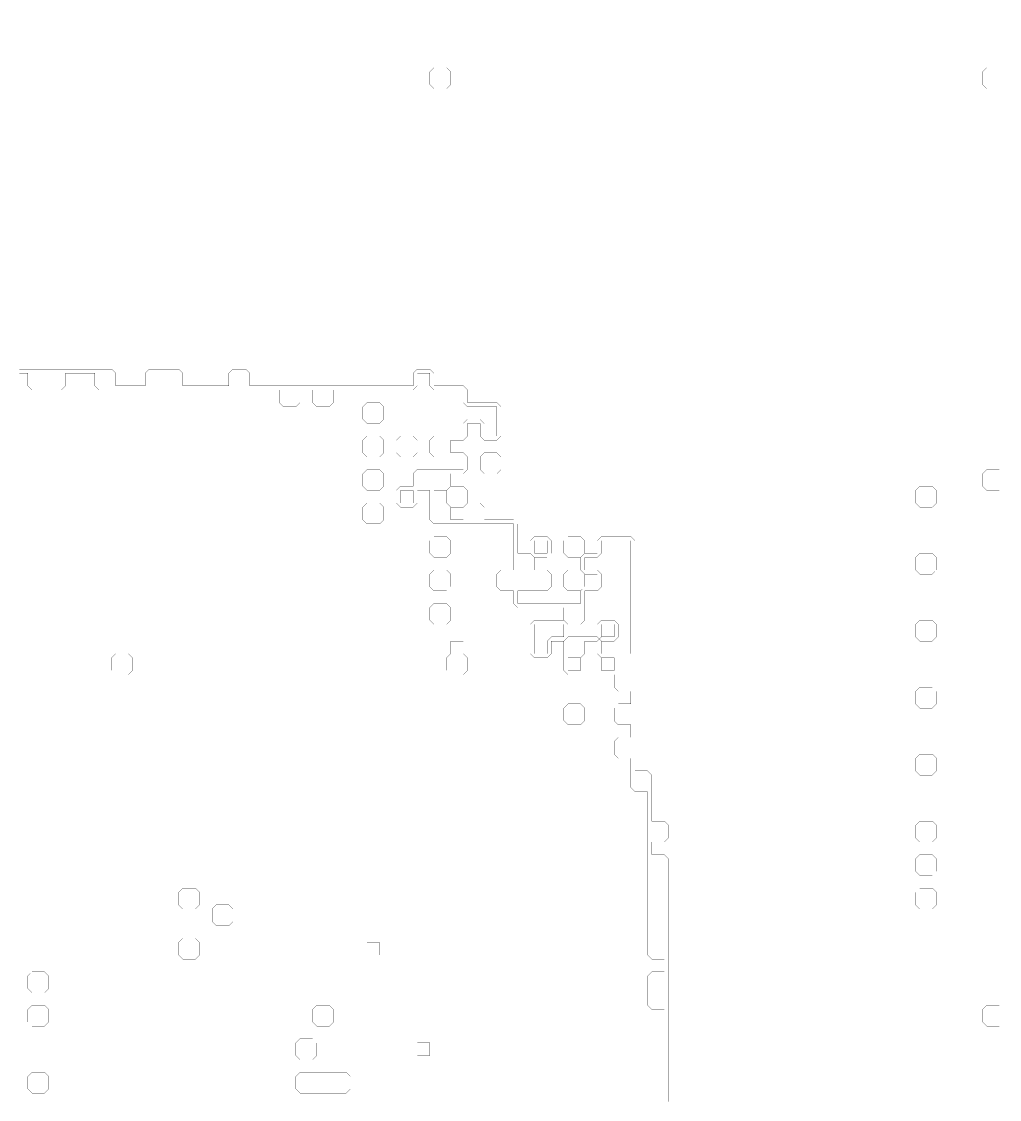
# Model space of a CAD drawing. Header units: metres. Extents: x 0 to 4990, y -4990 to 0.
# Drawn here: x 2710 to 4990, y -2515 to 0 of the extents above; entities that cross this region are included whole.
import ezdxf

# ---------------------------------------------------------------- set-up
doc = ezdxf.new("R2010")
doc.units = ezdxf.units.M
doc.layers.add('conductor', color=1, linetype='Continuous')
doc.layers.add('substrate', color=5, linetype='Continuous')

msp = doc.modelspace()

# ---------------------------------------------------------------- linework, layer by layer
at = {"layer": 'conductor', "const_width": 0.5}
msp.add_lwpolyline([(4208.984375, -2519.53125), (4208.984375, -2509.765625), (4208.984375, -2500), (4208.984375, -2490.234375), (4208.984375, -2480.46875), (4208.984375, -2470.703125), (4208.984375, -2460.9375), (4208.984375, -2451.171875), (4208.984375, -2441.40625), (4208.984375, -2431.640625), (4208.984375, -2421.875), (4208.984375, -2412.109375), (4208.984375, -2402.34375), (4208.984375, -2392.578125), (4208.984375, -2382.8125), (4208.984375, -2373.046875), (4208.984375, -2363.28125), (4208.984375, -2353.515625), (4208.984375, -2343.75), (4208.984375, -2333.984375), (4208.984375, -2324.21875), (4208.984375, -2314.453125), (4208.984375, -2304.6875), (4199.21875, -2304.6875), (4189.453125, -2304.6875), (4179.6875, -2304.6875), (4169.921875, -2294.921875), (4169.921875, -2285.15625), (4169.921875, -2275.390625), (4169.921875, -2265.625), (4169.921875, -2255.859375), (4169.921875, -2246.09375), (4169.921875, -2236.328125), (4169.921875, -2226.5625), (4179.6875, -2216.796875), (4189.453125, -2216.796875), (4199.21875, -2216.796875), (4208.984375, -2216.796875), (4208.984375, -2207.03125), (4208.984375, -2197.265625), (4208.984375, -2187.5), (4199.21875, -2187.5), (4189.453125, -2187.5), (4179.6875, -2187.5), (4169.921875, -2177.734375), (4169.921875, -2167.96875), (4169.921875, -2158.203125), (4169.921875, -2148.4375), (4169.921875, -2138.671875), (4169.921875, -2128.90625), (4169.921875, -2119.140625), (4169.921875, -2109.375), (4169.921875, -2099.609375), (4169.921875, -2089.84375), (4169.921875, -2080.078125), (4169.921875, -2070.3125), (4169.921875, -2060.546875), (4169.921875, -2050.78125), (4169.921875, -2041.015625), (4169.921875, -2031.25), (4169.921875, -2021.484375), (4169.921875, -2011.71875), (4169.921875, -2001.953125), (4169.921875, -1992.1875), (4169.921875, -1982.421875), (4169.921875, -1972.65625), (4169.921875, -1962.890625), (4169.921875, -1953.125), (4169.921875, -1943.359375), (4169.921875, -1933.59375), (4169.921875, -1923.828125), (4169.921875, -1914.0625), (4169.921875, -1904.296875), (4169.921875, -1894.53125), (4169.921875, -1884.765625), (4169.921875, -1875), (4169.921875, -1865.234375), (4169.921875, -1855.46875), (4169.921875, -1845.703125), (4169.921875, -1835.9375), (4169.921875, -1826.171875), (4169.921875, -1816.40625), (4169.921875, -1806.640625), (4169.921875, -1796.875), (4160.15625, -1796.875), (4150.390625, -1796.875), (4140.625, -1796.875), (4130.859375, -1787.109375), (4130.859375, -1777.34375), (4130.859375, -1767.578125), (4130.859375, -1757.8125), (4130.859375, -1748.046875), (4130.859375, -1738.28125), (4130.859375, -1728.515625), (4130.859375, -1718.75), (4121.09375, -1718.75), (4111.328125, -1718.75), (4101.5625, -1718.75), (4091.796875, -1708.984375), (4091.796875, -1699.21875), (4091.796875, -1689.453125), (4091.796875, -1679.6875), (4101.5625, -1669.921875), (4111.328125, -1669.921875), (4121.09375, -1669.921875), (4130.859375, -1669.921875), (4130.859375, -1660.15625), (4130.859375, -1650.390625), (4130.859375, -1640.625), (4121.09375, -1640.625), (4111.328125, -1640.625), (4101.5625, -1640.625), (4091.796875, -1630.859375), (4091.796875, -1621.09375), (4091.796875, -1611.328125), (4091.796875, -1601.5625), (4101.5625, -1591.796875), (4111.328125, -1591.796875), (4121.09375, -1591.796875), (4130.859375, -1591.796875), (4130.859375, -1582.03125), (4130.859375, -1572.265625), (4130.859375, -1562.5), (4121.09375, -1562.5), (4111.328125, -1562.5), (4101.5625, -1562.5), (4091.796875, -1552.734375), (4091.796875, -1542.96875), (4091.796875, -1533.203125), (4091.796875, -1523.4375), (4082.03125, -1523.4375), (4072.265625, -1523.4375), (4062.5, -1523.4375), (4052.734375, -1523.4375), (4042.96875, -1523.4375), (4033.203125, -1523.4375), (4023.4375, -1523.4375), (4013.671875, -1523.4375), (4003.90625, -1523.4375), (3994.140625, -1523.4375), (3984.375, -1523.4375), (3974.609375, -1513.671875), (3974.609375, -1503.90625), (3974.609375, -1494.140625), (3974.609375, -1484.375), (3974.609375, -1474.609375), (3974.609375, -1464.84375), (3974.609375, -1455.078125), (3974.609375, -1445.3125), (3984.375, -1435.546875), (3994.140625, -1435.546875), (4003.90625, -1435.546875), (4013.671875, -1435.546875), (4023.4375, -1435.546875), (4033.203125, -1435.546875), (4042.96875, -1435.546875), (4052.734375, -1435.546875), (4062.5, -1445.3125), (4062.5, -1455.078125), (4062.5, -1464.84375), (4062.5, -1474.609375), (4072.265625, -1474.609375), (4082.03125, -1474.609375), (4091.796875, -1474.609375), (4101.5625, -1474.609375), (4111.328125, -1474.609375), (4121.09375, -1474.609375), (4130.859375, -1474.609375), (4130.859375, -1464.84375), (4130.859375, -1455.078125), (4130.859375, -1445.3125), (4130.859375, -1435.546875), (4130.859375, -1425.78125), (4130.859375, -1416.015625), (4130.859375, -1406.25), (4130.859375, -1396.484375), (4130.859375, -1386.71875), (4130.859375, -1376.953125), (4130.859375, -1367.1875), (4130.859375, -1357.421875), (4130.859375, -1347.65625), (4130.859375, -1337.890625), (4130.859375, -1328.125), (4130.859375, -1318.359375), (4130.859375, -1308.59375), (4130.859375, -1298.828125), (4130.859375, -1289.0625), (4130.859375, -1279.296875), (4130.859375, -1269.53125), (4130.859375, -1259.765625), (4130.859375, -1250), (4130.859375, -1240.234375), (4130.859375, -1230.46875), (4130.859375, -1220.703125), (4130.859375, -1210.9375), (4121.09375, -1210.9375), (4111.328125, -1210.9375), (4101.5625, -1210.9375), (4091.796875, -1210.9375), (4082.03125, -1210.9375), (4072.265625, -1210.9375), (4062.5, -1210.9375), (4062.5, -1220.703125), (4062.5, -1230.46875), (4062.5, -1240.234375), (4052.734375, -1250), (4042.96875, -1250), (4033.203125, -1250), (4023.4375, -1250), (4023.4375, -1259.765625), (4023.4375, -1269.53125), (4023.4375, -1279.296875), (4033.203125, -1279.296875), (4042.96875, -1279.296875), (4052.734375, -1279.296875), (4062.5, -1289.0625), (4062.5, -1298.828125), (4062.5, -1308.59375), (4062.5, -1318.359375), (4052.734375, -1328.125), (4042.96875, -1328.125), (4033.203125, -1328.125), (4023.4375, -1328.125), (4023.4375, -1337.890625), (4023.4375, -1347.65625), (4023.4375, -1357.421875), (4023.4375, -1367.1875), (4023.4375, -1376.953125), (4023.4375, -1386.71875), (4023.4375, -1396.484375), (4013.671875, -1406.25), (4003.90625, -1406.25), (3994.140625, -1406.25), (3984.375, -1406.25), (3974.609375, -1396.484375), (3974.609375, -1386.71875), (3974.609375, -1376.953125), (3974.609375, -1367.1875), (3964.84375, -1367.1875), (3955.078125, -1367.1875), (3945.3125, -1367.1875), (3935.546875, -1367.1875), (3925.78125, -1367.1875), (3916.015625, -1367.1875), (3906.25, -1367.1875), (3896.484375, -1367.1875), (3886.71875, -1367.1875), (3876.953125, -1367.1875), (3867.1875, -1367.1875), (3857.421875, -1357.421875), (3857.421875, -1347.65625), (3857.421875, -1337.890625), (3857.421875, -1328.125), (3847.65625, -1328.125), (3837.890625, -1328.125), (3828.125, -1328.125), (3818.359375, -1318.359375), (3818.359375, -1308.59375), (3818.359375, -1298.828125), (3818.359375, -1289.0625), (3828.125, -1279.296875), (3837.890625, -1279.296875), (3847.65625, -1279.296875), (3857.421875, -1279.296875), (3857.421875, -1269.53125), (3857.421875, -1259.765625), (3857.421875, -1250), (3857.421875, -1240.234375), (3857.421875, -1230.46875), (3857.421875, -1220.703125), (3857.421875, -1210.9375), (3857.421875, -1201.171875), (3857.421875, -1191.40625), (3857.421875, -1181.640625), (3857.421875, -1171.875), (3847.65625, -1171.875), (3837.890625, -1171.875), (3828.125, -1171.875), (3818.359375, -1171.875), (3808.59375, -1171.875), (3798.828125, -1171.875), (3789.0625, -1171.875), (3779.296875, -1171.875), (3769.53125, -1171.875), (3759.765625, -1171.875), (3750, -1171.875), (3740.234375, -1171.875), (3730.46875, -1171.875), (3720.703125, -1171.875), (3710.9375, -1171.875), (3701.171875, -1171.875), (3691.40625, -1171.875), (3681.640625, -1171.875), (3671.875, -1171.875), (3662.109375, -1162.109375), (3662.109375, -1152.34375), (3662.109375, -1142.578125), (3662.109375, -1132.8125), (3662.109375, -1123.046875), (3662.109375, -1113.28125), (3662.109375, -1103.515625), (3662.109375, -1093.75), (3652.34375, -1093.75), (3642.578125, -1093.75), (3632.8125, -1093.75), (3623.046875, -1083.984375), (3623.046875, -1074.21875), (3623.046875, -1064.453125), (3623.046875, -1054.6875), (3632.8125, -1044.921875), (3642.578125, -1044.921875), (3652.34375, -1044.921875), (3662.109375, -1044.921875), (3671.875, -1044.921875), (3681.640625, -1044.921875), (3691.40625, -1044.921875), (3701.171875, -1044.921875), (3710.9375, -1044.921875), (3720.703125, -1044.921875), (3730.46875, -1044.921875), (3740.234375, -1044.921875), (3740.234375, -1035.15625), (3740.234375, -1025.390625), (3740.234375, -1015.625), (3730.46875, -1015.625), (3720.703125, -1015.625), (3710.9375, -1015.625), (3701.171875, -1015.625), (3691.40625, -1015.625), (3681.640625, -1015.625), (3671.875, -1015.625), (3662.109375, -1005.859375), (3662.109375, -996.09375), (3662.109375, -986.328125), (3662.109375, -976.5625), (3671.875, -966.796875), (3681.640625, -966.796875), (3691.40625, -966.796875), (3701.171875, -966.796875), (3710.9375, -966.796875), (3720.703125, -966.796875), (3730.46875, -966.796875), (3740.234375, -966.796875), (3740.234375, -957.03125), (3740.234375, -947.265625), (3740.234375, -937.5), (3750, -927.734375), (3759.765625, -927.734375), (3769.53125, -927.734375), (3779.296875, -927.734375), (3789.0625, -937.5), (3789.0625, -947.265625), (3789.0625, -957.03125), (3789.0625, -966.796875), (3798.828125, -966.796875), (3808.59375, -966.796875), (3818.359375, -966.796875), (3818.359375, -957.03125), (3818.359375, -947.265625), (3818.359375, -937.5), (3818.359375, -927.734375), (3818.359375, -917.96875), (3818.359375, -908.203125), (3818.359375, -898.4375), (3808.59375, -898.4375), (3798.828125, -898.4375), (3789.0625, -898.4375), (3779.296875, -898.4375), (3769.53125, -898.4375), (3759.765625, -898.4375), (3750, -898.4375), (3740.234375, -888.671875), (3740.234375, -878.90625), (3740.234375, -869.140625), (3740.234375, -859.375), (3730.46875, -859.375), (3720.703125, -859.375), (3710.9375, -859.375), (3701.171875, -859.375), (3691.40625, -859.375), (3681.640625, -859.375), (3671.875, -859.375), (3662.109375, -849.609375), (3662.109375, -839.84375), (3662.109375, -830.078125), (3662.109375, -820.3125), (3652.34375, -820.3125), (3642.578125, -820.3125), (3632.8125, -820.3125), (3632.8125, -830.078125), (3632.8125, -839.84375), (3632.8125, -849.609375), (3623.046875, -859.375), (3613.28125, -859.375), (3603.515625, -859.375), (3593.75, -859.375), (3583.984375, -859.375), (3574.21875, -859.375), (3564.453125, -859.375), (3554.6875, -859.375), (3544.921875, -859.375), (3535.15625, -859.375), (3525.390625, -859.375), (3515.625, -859.375), (3505.859375, -859.375), (3496.09375, -859.375), (3486.328125, -859.375), (3476.5625, -859.375), (3466.796875, -859.375), (3457.03125, -859.375), (3447.265625, -859.375), (3437.5, -859.375), (3437.5, -869.140625), (3437.5, -878.90625), (3437.5, -888.671875), (3427.734375, -898.4375), (3417.96875, -898.4375), (3408.203125, -898.4375), (3398.4375, -898.4375), (3388.671875, -888.671875), (3388.671875, -878.90625), (3388.671875, -869.140625), (3388.671875, -859.375), (3378.90625, -859.375), (3369.140625, -859.375), (3359.375, -859.375), (3359.375, -869.140625), (3359.375, -878.90625), (3359.375, -888.671875), (3349.609375, -898.4375), (3339.84375, -898.4375), (3330.078125, -898.4375), (3320.3125, -898.4375), (3310.546875, -888.671875), (3310.546875, -878.90625), (3310.546875, -869.140625), (3310.546875, -859.375), (3300.78125, -859.375), (3291.015625, -859.375), (3281.25, -859.375), (3271.484375, -859.375), (3261.71875, -859.375), (3251.953125, -859.375), (3242.1875, -859.375), (3232.421875, -859.375), (3222.65625, -859.375), (3212.890625, -859.375), (3203.125, -859.375), (3193.359375, -859.375), (3183.59375, -859.375), (3173.828125, -859.375), (3164.0625, -859.375), (3154.296875, -859.375), (3144.53125, -859.375), (3134.765625, -859.375), (3125, -859.375), (3115.234375, -859.375), (3105.46875, -859.375), (3095.703125, -859.375), (3085.9375, -859.375), (3076.171875, -859.375), (3066.40625, -859.375), (3056.640625, -859.375), (3046.875, -859.375), (3037.109375, -859.375), (3027.34375, -859.375), (3017.578125, -859.375), (3007.8125, -859.375), (2998.046875, -859.375), (2988.28125, -859.375), (2978.515625, -859.375), (2968.75, -859.375), (2958.984375, -859.375), (2949.21875, -859.375), (2939.453125, -859.375), (2929.6875, -859.375), (2919.921875, -859.375), (2910.15625, -859.375), (2900.390625, -859.375), (2890.625, -859.375), (2880.859375, -849.609375), (2880.859375, -839.84375), (2880.859375, -830.078125), (2880.859375, -820.3125), (2871.09375, -820.3125), (2861.328125, -820.3125), (2851.5625, -820.3125), (2841.796875, -820.3125), (2832.03125, -820.3125), (2822.265625, -820.3125), (2812.5, -820.3125), (2812.5, -830.078125), (2812.5, -839.84375), (2812.5, -849.609375), (2802.734375, -859.375), (2792.96875, -859.375), (2783.203125, -859.375), (2773.4375, -859.375), (2763.671875, -859.375), (2753.90625, -859.375), (2744.140625, -859.375), (2734.375, -859.375), (2724.609375, -849.609375), (2724.609375, -839.84375), (2724.609375, -830.078125), (2724.609375, -820.3125), (2714.84375, -820.3125), (2705.078125, -820.3125)], dxfattribs=at)
for points in [[(3505.859375, -898.4375), (3515.625, -888.671875), (3525.390625, -888.671875), (3535.15625, -888.671875), (3544.921875, -888.671875), (3554.6875, -898.4375), (3554.6875, -908.203125), (3554.6875, -917.96875), (3554.6875, -927.734375), (3544.921875, -937.5), (3535.15625, -937.5), (3525.390625, -937.5), (3515.625, -937.5), (3505.859375, -927.734375), (3505.859375, -917.96875), (3505.859375, -908.203125)], [(3505.859375, -976.5625), (3515.625, -966.796875), (3525.390625, -966.796875), (3535.15625, -966.796875), (3544.921875, -966.796875), (3554.6875, -976.5625), (3554.6875, -986.328125), (3554.6875, -996.09375), (3554.6875, -1005.859375), (3544.921875, -1015.625), (3535.15625, -1015.625), (3525.390625, -1015.625), (3515.625, -1015.625), (3505.859375, -1005.859375), (3505.859375, -996.09375), (3505.859375, -986.328125)], [(3583.984375, -976.5625), (3593.75, -966.796875), (3603.515625, -966.796875), (3613.28125, -966.796875), (3623.046875, -966.796875), (3632.8125, -976.5625), (3632.8125, -986.328125), (3632.8125, -996.09375), (3632.8125, -1005.859375), (3623.046875, -1015.625), (3613.28125, -1015.625), (3603.515625, -1015.625), (3593.75, -1015.625), (3583.984375, -1005.859375), (3583.984375, -996.09375), (3583.984375, -986.328125)], [(3505.859375, -1054.6875), (3515.625, -1044.921875), (3525.390625, -1044.921875), (3535.15625, -1044.921875), (3544.921875, -1044.921875), (3554.6875, -1054.6875), (3554.6875, -1064.453125), (3554.6875, -1074.21875), (3554.6875, -1083.984375), (3544.921875, -1093.75), (3535.15625, -1093.75), (3525.390625, -1093.75), (3515.625, -1093.75), (3505.859375, -1083.984375), (3505.859375, -1074.21875), (3505.859375, -1064.453125)], [(3583.984375, -1093.75), (3593.75, -1083.984375), (3603.515625, -1083.984375), (3613.28125, -1083.984375), (3623.046875, -1083.984375), (3632.8125, -1093.75), (3632.8125, -1103.515625), (3632.8125, -1113.28125), (3632.8125, -1123.046875), (3623.046875, -1132.8125), (3613.28125, -1132.8125), (3603.515625, -1132.8125), (3593.75, -1132.8125), (3583.984375, -1123.046875), (3583.984375, -1113.28125), (3583.984375, -1103.515625)], [(3505.859375, -1132.8125), (3515.625, -1123.046875), (3525.390625, -1123.046875), (3535.15625, -1123.046875), (3544.921875, -1123.046875), (3554.6875, -1132.8125), (3554.6875, -1142.578125), (3554.6875, -1152.34375), (3554.6875, -1162.109375), (3544.921875, -1171.875), (3535.15625, -1171.875), (3525.390625, -1171.875), (3515.625, -1171.875), (3505.859375, -1162.109375), (3505.859375, -1152.34375), (3505.859375, -1142.578125)], [(3662.109375, -1210.9375), (3671.875, -1201.171875), (3681.640625, -1201.171875), (3691.40625, -1201.171875), (3701.171875, -1201.171875), (3710.9375, -1210.9375), (3710.9375, -1220.703125), (3710.9375, -1230.46875), (3710.9375, -1240.234375), (3701.171875, -1250), (3691.40625, -1250), (3681.640625, -1250), (3671.875, -1250), (3662.109375, -1240.234375), (3662.109375, -1230.46875), (3662.109375, -1220.703125)], [(3906.25, -1210.9375), (3906.25, -1220.703125), (3906.25, -1230.46875), (3906.25, -1240.234375), (3916.015625, -1240.234375), (3925.78125, -1240.234375), (3935.546875, -1240.234375), (3935.546875, -1230.46875), (3935.546875, -1220.703125), (3935.546875, -1210.9375), (3925.78125, -1210.9375), (3916.015625, -1210.9375)], [(3662.109375, -1289.0625), (3671.875, -1279.296875), (3681.640625, -1279.296875), (3691.40625, -1279.296875), (3701.171875, -1279.296875), (3710.9375, -1289.0625), (3710.9375, -1298.828125), (3710.9375, -1308.59375), (3710.9375, -1318.359375), (3701.171875, -1328.125), (3691.40625, -1328.125), (3681.640625, -1328.125), (3671.875, -1328.125), (3662.109375, -1318.359375), (3662.109375, -1308.59375), (3662.109375, -1298.828125)], [(3662.109375, -1367.1875), (3671.875, -1357.421875), (3681.640625, -1357.421875), (3691.40625, -1357.421875), (3701.171875, -1357.421875), (3710.9375, -1367.1875), (3710.9375, -1376.953125), (3710.9375, -1386.71875), (3710.9375, -1396.484375), (3701.171875, -1406.25), (3691.40625, -1406.25), (3681.640625, -1406.25), (3671.875, -1406.25), (3662.109375, -1396.484375), (3662.109375, -1386.71875), (3662.109375, -1376.953125)], [(3896.484375, -1406.25), (3906.25, -1396.484375), (3916.015625, -1396.484375), (3925.78125, -1396.484375), (3935.546875, -1396.484375), (3945.3125, -1396.484375), (3955.078125, -1396.484375), (3964.84375, -1396.484375), (3974.609375, -1396.484375), (3984.375, -1406.25), (3984.375, -1416.015625), (3984.375, -1425.78125), (3984.375, -1435.546875), (3974.609375, -1445.3125), (3964.84375, -1445.3125), (3955.078125, -1445.3125), (3945.3125, -1445.3125), (3945.3125, -1455.078125), (3945.3125, -1464.84375), (3945.3125, -1474.609375), (3935.546875, -1484.375), (3925.78125, -1484.375), (3916.015625, -1484.375), (3906.25, -1484.375), (3896.484375, -1474.609375), (3896.484375, -1464.84375), (3896.484375, -1455.078125), (3896.484375, -1445.3125), (3896.484375, -1435.546875), (3896.484375, -1425.78125), (3896.484375, -1416.015625)], [(4052.734375, -1406.25), (4062.5, -1396.484375), (4072.265625, -1396.484375), (4082.03125, -1396.484375), (4091.796875, -1396.484375), (4101.5625, -1406.25), (4101.5625, -1416.015625), (4101.5625, -1425.78125), (4101.5625, -1435.546875), (4091.796875, -1445.3125), (4082.03125, -1445.3125), (4072.265625, -1445.3125), (4062.5, -1445.3125), (4052.734375, -1435.546875), (4052.734375, -1425.78125), (4052.734375, -1416.015625)], [(2919.921875, -1484.375), (2929.6875, -1474.609375), (2939.453125, -1474.609375), (2949.21875, -1474.609375), (2958.984375, -1474.609375), (2968.75, -1484.375), (2968.75, -1494.140625), (2968.75, -1503.90625), (2968.75, -1513.671875), (2958.984375, -1523.4375), (2949.21875, -1523.4375), (2939.453125, -1523.4375), (2929.6875, -1523.4375), (2919.921875, -1513.671875), (2919.921875, -1503.90625), (2919.921875, -1494.140625)], [(3701.171875, -1484.375), (3710.9375, -1474.609375), (3720.703125, -1474.609375), (3730.46875, -1474.609375), (3740.234375, -1474.609375), (3750, -1484.375), (3750, -1494.140625), (3750, -1503.90625), (3750, -1513.671875), (3740.234375, -1523.4375), (3730.46875, -1523.4375), (3720.703125, -1523.4375), (3710.9375, -1523.4375), (3701.171875, -1513.671875), (3701.171875, -1503.90625), (3701.171875, -1494.140625)], [(3974.609375, -1601.5625), (3984.375, -1591.796875), (3994.140625, -1591.796875), (4003.90625, -1591.796875), (4013.671875, -1591.796875), (4023.4375, -1601.5625), (4023.4375, -1611.328125), (4023.4375, -1621.09375), (4023.4375, -1630.859375), (4013.671875, -1640.625), (4003.90625, -1640.625), (3994.140625, -1640.625), (3984.375, -1640.625), (3974.609375, -1630.859375), (3974.609375, -1621.09375), (3974.609375, -1611.328125)], [(3076.171875, -2031.25), (3085.9375, -2021.484375), (3095.703125, -2021.484375), (3105.46875, -2021.484375), (3115.234375, -2021.484375), (3125, -2031.25), (3125, -2041.015625), (3125, -2050.78125), (3125, -2060.546875), (3115.234375, -2070.3125), (3105.46875, -2070.3125), (3095.703125, -2070.3125), (3085.9375, -2070.3125), (3076.171875, -2060.546875), (3076.171875, -2050.78125), (3076.171875, -2041.015625)], [(3154.296875, -2070.3125), (3164.0625, -2060.546875), (3173.828125, -2060.546875), (3183.59375, -2060.546875), (3193.359375, -2060.546875), (3203.125, -2070.3125), (3203.125, -2080.078125), (3203.125, -2089.84375), (3203.125, -2099.609375), (3193.359375, -2109.375), (3183.59375, -2109.375), (3173.828125, -2109.375), (3164.0625, -2109.375), (3154.296875, -2099.609375), (3154.296875, -2089.84375), (3154.296875, -2080.078125)], [(3076.171875, -2148.4375), (3085.9375, -2138.671875), (3095.703125, -2138.671875), (3105.46875, -2138.671875), (3115.234375, -2138.671875), (3125, -2148.4375), (3125, -2158.203125), (3125, -2167.96875), (3125, -2177.734375), (3115.234375, -2187.5), (3105.46875, -2187.5), (3095.703125, -2187.5), (3085.9375, -2187.5), (3076.171875, -2177.734375), (3076.171875, -2167.96875), (3076.171875, -2158.203125)], [(2724.609375, -2226.5625), (2734.375, -2216.796875), (2744.140625, -2216.796875), (2753.90625, -2216.796875), (2763.671875, -2216.796875), (2773.4375, -2226.5625), (2773.4375, -2236.328125), (2773.4375, -2246.09375), (2773.4375, -2255.859375), (2763.671875, -2265.625), (2753.90625, -2265.625), (2744.140625, -2265.625), (2734.375, -2265.625), (2724.609375, -2255.859375), (2724.609375, -2246.09375), (2724.609375, -2236.328125)], [(2724.609375, -2304.6875), (2734.375, -2294.921875), (2744.140625, -2294.921875), (2753.90625, -2294.921875), (2763.671875, -2294.921875), (2773.4375, -2304.6875), (2773.4375, -2314.453125), (2773.4375, -2324.21875), (2773.4375, -2333.984375), (2763.671875, -2343.75), (2753.90625, -2343.75), (2744.140625, -2343.75), (2734.375, -2343.75), (2724.609375, -2333.984375), (2724.609375, -2324.21875), (2724.609375, -2314.453125)], [(3388.671875, -2304.6875), (3398.4375, -2294.921875), (3408.203125, -2294.921875), (3417.96875, -2294.921875), (3427.734375, -2294.921875), (3437.5, -2304.6875), (3437.5, -2314.453125), (3437.5, -2324.21875), (3437.5, -2333.984375), (3427.734375, -2343.75), (3417.96875, -2343.75), (3408.203125, -2343.75), (3398.4375, -2343.75), (3388.671875, -2333.984375), (3388.671875, -2324.21875), (3388.671875, -2314.453125)], [(3349.609375, -2382.8125), (3359.375, -2373.046875), (3369.140625, -2373.046875), (3378.90625, -2373.046875), (3388.671875, -2373.046875), (3398.4375, -2382.8125), (3398.4375, -2392.578125), (3398.4375, -2402.34375), (3398.4375, -2412.109375), (3388.671875, -2421.875), (3378.90625, -2421.875), (3369.140625, -2421.875), (3359.375, -2421.875), (3349.609375, -2412.109375), (3349.609375, -2402.34375), (3349.609375, -2392.578125)], [(2724.609375, -2460.9375), (2734.375, -2451.171875), (2744.140625, -2451.171875), (2753.90625, -2451.171875), (2763.671875, -2451.171875), (2773.4375, -2460.9375), (2773.4375, -2470.703125), (2773.4375, -2480.46875), (2773.4375, -2490.234375), (2763.671875, -2500), (2753.90625, -2500), (2744.140625, -2500), (2734.375, -2500), (2724.609375, -2490.234375), (2724.609375, -2480.46875), (2724.609375, -2470.703125)], [(3349.609375, -2460.9375), (3359.375, -2451.171875), (3369.140625, -2451.171875), (3378.90625, -2451.171875), (3388.671875, -2451.171875), (3398.4375, -2451.171875), (3408.203125, -2451.171875), (3417.96875, -2451.171875), (3427.734375, -2451.171875), (3437.5, -2451.171875), (3447.265625, -2451.171875), (3457.03125, -2451.171875), (3466.796875, -2451.171875), (3476.5625, -2460.9375), (3476.5625, -2470.703125), (3476.5625, -2480.46875), (3476.5625, -2490.234375), (3466.796875, -2500), (3457.03125, -2500), (3447.265625, -2500), (3437.5, -2500), (3427.734375, -2500), (3417.96875, -2500), (3408.203125, -2500), (3398.4375, -2500), (3388.671875, -2500), (3378.90625, -2500), (3369.140625, -2500), (3359.375, -2500), (3349.609375, -2490.234375), (3349.609375, -2480.46875), (3349.609375, -2470.703125)]]:
    msp.add_lwpolyline(points, close=True, dxfattribs=at)
at = {"layer": 'substrate', "const_width": 0.5}
for points in [[(4990.234375, -2519.53125), (4990.234375, -2509.765625), (4990.234375, -2500), (4990.234375, -2490.234375), (4990.234375, -2480.46875), (4990.234375, -2470.703125), (4990.234375, -2460.9375), (4990.234375, -2451.171875), (4990.234375, -2441.40625), (4990.234375, -2431.640625), (4990.234375, -2421.875), (4990.234375, -2412.109375), (4990.234375, -2402.34375), (4990.234375, -2392.578125), (4990.234375, -2382.8125), (4990.234375, -2373.046875), (4990.234375, -2363.28125), (4990.234375, -2353.515625), (4990.234375, -2343.75), (4980.46875, -2343.75), (4970.703125, -2343.75), (4960.9375, -2343.75), (4951.171875, -2333.984375), (4951.171875, -2324.21875), (4951.171875, -2314.453125), (4951.171875, -2304.6875), (4960.9375, -2294.921875), (4970.703125, -2294.921875), (4980.46875, -2294.921875), (4990.234375, -2294.921875), (4990.234375, -2285.15625), (4990.234375, -2275.390625), (4990.234375, -2265.625), (4990.234375, -2255.859375), (4990.234375, -2246.09375), (4990.234375, -2236.328125), (4990.234375, -2226.5625), (4990.234375, -2216.796875), (4990.234375, -2207.03125), (4990.234375, -2197.265625), (4990.234375, -2187.5), (4990.234375, -2177.734375), (4990.234375, -2167.96875), (4990.234375, -2158.203125), (4990.234375, -2148.4375), (4990.234375, -2138.671875), (4990.234375, -2128.90625), (4990.234375, -2119.140625), (4990.234375, -2109.375), (4990.234375, -2099.609375), (4990.234375, -2089.84375), (4990.234375, -2080.078125), (4990.234375, -2070.3125), (4990.234375, -2060.546875), (4990.234375, -2050.78125), (4990.234375, -2041.015625), (4990.234375, -2031.25), (4990.234375, -2021.484375), (4990.234375, -2011.71875), (4990.234375, -2001.953125), (4990.234375, -1992.1875), (4990.234375, -1982.421875), (4990.234375, -1972.65625), (4990.234375, -1962.890625), (4990.234375, -1953.125), (4990.234375, -1943.359375), (4990.234375, -1933.59375), (4990.234375, -1923.828125), (4990.234375, -1914.0625), (4990.234375, -1904.296875), (4990.234375, -1894.53125), (4990.234375, -1884.765625), (4990.234375, -1875), (4990.234375, -1865.234375), (4990.234375, -1855.46875), (4990.234375, -1845.703125), (4990.234375, -1835.9375), (4990.234375, -1826.171875), (4990.234375, -1816.40625), (4990.234375, -1806.640625), (4990.234375, -1796.875), (4990.234375, -1787.109375), (4990.234375, -1777.34375), (4990.234375, -1767.578125), (4990.234375, -1757.8125), (4990.234375, -1748.046875), (4990.234375, -1738.28125), (4990.234375, -1728.515625), (4990.234375, -1718.75), (4990.234375, -1708.984375), (4990.234375, -1699.21875), (4990.234375, -1689.453125), (4990.234375, -1679.6875), (4990.234375, -1669.921875), (4990.234375, -1660.15625), (4990.234375, -1650.390625), (4990.234375, -1640.625), (4990.234375, -1630.859375), (4990.234375, -1621.09375), (4990.234375, -1611.328125), (4990.234375, -1601.5625), (4990.234375, -1591.796875), (4990.234375, -1582.03125), (4990.234375, -1572.265625), (4990.234375, -1562.5), (4990.234375, -1552.734375), (4990.234375, -1542.96875), (4990.234375, -1533.203125), (4990.234375, -1523.4375), (4990.234375, -1513.671875), (4990.234375, -1503.90625), (4990.234375, -1494.140625), (4990.234375, -1484.375), (4990.234375, -1474.609375), (4990.234375, -1464.84375), (4990.234375, -1455.078125), (4990.234375, -1445.3125), (4990.234375, -1435.546875), (4990.234375, -1425.78125), (4990.234375, -1416.015625), (4990.234375, -1406.25), (4990.234375, -1396.484375), (4990.234375, -1386.71875), (4990.234375, -1376.953125), (4990.234375, -1367.1875), (4990.234375, -1357.421875), (4990.234375, -1347.65625), (4990.234375, -1337.890625), (4990.234375, -1328.125), (4990.234375, -1318.359375), (4990.234375, -1308.59375), (4990.234375, -1298.828125), (4990.234375, -1289.0625), (4990.234375, -1279.296875), (4990.234375, -1269.53125), (4990.234375, -1259.765625), (4990.234375, -1250), (4990.234375, -1240.234375), (4990.234375, -1230.46875), (4990.234375, -1220.703125), (4990.234375, -1210.9375), (4990.234375, -1201.171875), (4990.234375, -1191.40625), (4990.234375, -1181.640625), (4990.234375, -1171.875), (4990.234375, -1162.109375), (4990.234375, -1152.34375), (4990.234375, -1142.578125), (4990.234375, -1132.8125), (4990.234375, -1123.046875), (4990.234375, -1113.28125), (4990.234375, -1103.515625), (4990.234375, -1093.75), (4980.46875, -1093.75), (4970.703125, -1093.75), (4960.9375, -1093.75), (4951.171875, -1083.984375), (4951.171875, -1074.21875), (4951.171875, -1064.453125), (4951.171875, -1054.6875), (4960.9375, -1044.921875), (4970.703125, -1044.921875), (4980.46875, -1044.921875), (4990.234375, -1044.921875), (4990.234375, -1035.15625), (4990.234375, -1025.390625), (4990.234375, -1015.625), (4990.234375, -1005.859375), (4990.234375, -996.09375), (4990.234375, -986.328125), (4990.234375, -976.5625), (4990.234375, -966.796875), (4990.234375, -957.03125), (4990.234375, -947.265625), (4990.234375, -937.5), (4990.234375, -927.734375), (4990.234375, -917.96875), (4990.234375, -908.203125), (4990.234375, -898.4375), (4990.234375, -888.671875), (4990.234375, -878.90625), (4990.234375, -869.140625), (4990.234375, -859.375), (4990.234375, -849.609375), (4990.234375, -839.84375), (4990.234375, -830.078125), (4990.234375, -820.3125), (4990.234375, -810.546875), (4990.234375, -800.78125), (4990.234375, -791.015625), (4990.234375, -781.25), (4990.234375, -771.484375), (4990.234375, -761.71875), (4990.234375, -751.953125), (4990.234375, -742.1875), (4990.234375, -732.421875), (4990.234375, -722.65625), (4990.234375, -712.890625), (4990.234375, -703.125), (4990.234375, -693.359375), (4990.234375, -683.59375), (4990.234375, -673.828125), (4990.234375, -664.0625), (4990.234375, -654.296875), (4990.234375, -644.53125), (4990.234375, -634.765625), (4990.234375, -625), (4990.234375, -615.234375), (4990.234375, -605.46875), (4990.234375, -595.703125), (4990.234375, -585.9375), (4990.234375, -576.171875), (4990.234375, -566.40625), (4990.234375, -556.640625), (4990.234375, -546.875), (4990.234375, -537.109375), (4990.234375, -527.34375), (4990.234375, -517.578125), (4990.234375, -507.8125), (4990.234375, -498.046875), (4990.234375, -488.28125), (4990.234375, -478.515625), (4990.234375, -468.75), (4990.234375, -458.984375), (4990.234375, -449.21875), (4990.234375, -439.453125), (4990.234375, -429.6875), (4990.234375, -419.921875), (4990.234375, -410.15625), (4990.234375, -400.390625), (4990.234375, -390.625), (4990.234375, -380.859375), (4990.234375, -371.09375), (4990.234375, -361.328125), (4990.234375, -351.5625), (4990.234375, -341.796875), (4990.234375, -332.03125), (4990.234375, -322.265625), (4990.234375, -312.5), (4990.234375, -302.734375), (4990.234375, -292.96875), (4990.234375, -283.203125), (4990.234375, -273.4375), (4990.234375, -263.671875), (4990.234375, -253.90625), (4990.234375, -244.140625), (4990.234375, -234.375), (4990.234375, -224.609375), (4990.234375, -214.84375), (4990.234375, -205.078125), (4990.234375, -195.3125), (4990.234375, -185.546875), (4990.234375, -175.78125), (4990.234375, -166.015625), (4990.234375, -156.25), (4980.46875, -156.25), (4970.703125, -156.25), (4960.9375, -156.25), (4951.171875, -146.484375), (4951.171875, -136.71875), (4951.171875, -126.953125), (4951.171875, -117.1875), (4960.9375, -107.421875), (4970.703125, -107.421875), (4980.46875, -107.421875), (4990.234375, -107.421875), (4990.234375, -97.65625), (4990.234375, -87.890625), (4990.234375, -78.125), (4990.234375, -68.359375), (4990.234375, -58.59375), (4990.234375, -48.828125), (4990.234375, -39.0625), (4990.234375, -29.296875), (4990.234375, -19.53125), (4990.234375, -9.765625), (4990.234375, 0), (4980.46875, 0), (4970.703125, 0), (4960.9375, 0), (4951.171875, 0), (4941.40625, 0), (4931.640625, 0), (4921.875, 0), (4912.109375, 0), (4902.34375, 0), (4892.578125, 0), (4882.8125, 0), (4873.046875, 0), (4863.28125, 0), (4853.515625, 0), (4843.75, 0), (4833.984375, 0), (4824.21875, 0), (4814.453125, 0), (4804.6875, 0), (4794.921875, 0), (4785.15625, 0), (4775.390625, 0), (4765.625, 0), (4755.859375, 0), (4746.09375, 0), (4736.328125, 0), (4726.5625, 0), (4716.796875, 0), (4707.03125, 0), (4697.265625, 0), (4687.5, 0), (4677.734375, 0), (4667.96875, 0), (4658.203125, 0), (4648.4375, 0), (4638.671875, 0), (4628.90625, 0), (4619.140625, 0), (4609.375, 0), (4599.609375, 0), (4589.84375, 0), (4580.078125, 0), (4570.3125, 0), (4560.546875, 0), (4550.78125, 0), (4541.015625, 0), (4531.25, 0), (4521.484375, 0), (4511.71875, 0), (4501.953125, 0), (4492.1875, 0), (4482.421875, 0), (4472.65625, 0), (4462.890625, 0), (4453.125, 0), (4443.359375, 0), (4433.59375, 0), (4423.828125, 0), (4414.0625, 0), (4404.296875, 0), (4394.53125, 0), (4384.765625, 0), (4375, 0), (4365.234375, 0), (4355.46875, 0), (4345.703125, 0), (4335.9375, 0), (4326.171875, 0), (4316.40625, 0), (4306.640625, 0), (4296.875, 0), (4287.109375, 0), (4277.34375, 0), (4267.578125, 0), (4257.8125, 0), (4248.046875, 0), (4238.28125, 0), (4228.515625, 0), (4218.75, 0), (4208.984375, 0), (4199.21875, 0), (4189.453125, 0), (4179.6875, 0), (4169.921875, 0), (4160.15625, 0), (4150.390625, 0), (4140.625, 0), (4130.859375, 0), (4121.09375, 0), (4111.328125, 0), (4101.5625, 0), (4091.796875, 0), (4082.03125, 0), (4072.265625, 0), (4062.5, 0), (4052.734375, 0), (4042.96875, 0), (4033.203125, 0), (4023.4375, 0), (4013.671875, 0), (4003.90625, 0), (3994.140625, 0), (3984.375, 0), (3974.609375, 0), (3964.84375, 0), (3955.078125, 0), (3945.3125, 0), (3935.546875, 0), (3925.78125, 0), (3916.015625, 0), (3906.25, 0), (3896.484375, 0), (3886.71875, 0), (3876.953125, 0), (3867.1875, 0), (3857.421875, 0), (3847.65625, 0), (3837.890625, 0), (3828.125, 0), (3818.359375, 0), (3808.59375, 0), (3798.828125, 0), (3789.0625, 0), (3779.296875, 0), (3769.53125, 0), (3759.765625, 0), (3750, 0), (3740.234375, 0), (3730.46875, 0), (3720.703125, 0), (3710.9375, 0), (3701.171875, 0), (3691.40625, 0), (3681.640625, 0), (3671.875, 0), (3662.109375, 0), (3652.34375, 0), (3642.578125, 0), (3632.8125, 0), (3623.046875, 0), (3613.28125, 0), (3603.515625, 0), (3593.75, 0), (3583.984375, 0), (3574.21875, 0), (3564.453125, 0), (3554.6875, 0), (3544.921875, 0), (3535.15625, 0), (3525.390625, 0), (3515.625, 0), (3505.859375, 0), (3496.09375, 0), (3486.328125, 0), (3476.5625, 0), (3466.796875, 0), (3457.03125, 0), (3447.265625, 0), (3437.5, 0), (3427.734375, 0), (3417.96875, 0), (3408.203125, 0), (3398.4375, 0), (3388.671875, 0), (3378.90625, 0), (3369.140625, 0), (3359.375, 0), (3349.609375, 0), (3339.84375, 0), (3330.078125, 0), (3320.3125, 0), (3310.546875, 0), (3300.78125, 0), (3291.015625, 0), (3281.25, 0), (3271.484375, 0), (3261.71875, 0), (3251.953125, 0), (3242.1875, 0), (3232.421875, 0), (3222.65625, 0), (3212.890625, 0), (3203.125, 0), (3193.359375, 0), (3183.59375, 0), (3173.828125, 0), (3164.0625, 0), (3154.296875, 0), (3144.53125, 0), (3134.765625, 0), (3125, 0), (3115.234375, 0), (3105.46875, 0), (3095.703125, 0), (3085.9375, 0), (3076.171875, 0), (3066.40625, 0), (3056.640625, 0), (3046.875, 0), (3037.109375, 0), (3027.34375, 0), (3017.578125, 0), (3007.8125, 0), (2998.046875, 0), (2988.28125, 0), (2978.515625, 0), (2968.75, 0), (2958.984375, 0), (2949.21875, 0), (2939.453125, 0), (2929.6875, 0), (2919.921875, 0), (2910.15625, 0), (2900.390625, 0), (2890.625, 0), (2880.859375, 0), (2871.09375, 0), (2861.328125, 0), (2851.5625, 0), (2841.796875, 0), (2832.03125, 0), (2822.265625, 0), (2812.5, 0), (2802.734375, 0), (2792.96875, 0), (2783.203125, 0), (2773.4375, 0), (2763.671875, 0), (2753.90625, 0), (2744.140625, 0), (2734.375, 0), (2724.609375, 0), (2714.84375, 0), (2705.078125, 0)], [(2705.078125, -810.546875), (2714.84375, -810.546875), (2724.609375, -810.546875), (2734.375, -810.546875), (2744.140625, -810.546875), (2753.90625, -810.546875), (2763.671875, -810.546875), (2773.4375, -810.546875), (2783.203125, -810.546875), (2792.96875, -810.546875), (2802.734375, -810.546875), (2812.5, -810.546875), (2822.265625, -810.546875), (2832.03125, -810.546875), (2841.796875, -810.546875), (2851.5625, -810.546875), (2861.328125, -810.546875), (2871.09375, -810.546875), (2880.859375, -810.546875), (2890.625, -810.546875), (2900.390625, -810.546875), (2910.15625, -810.546875), (2919.921875, -810.546875), (2929.6875, -820.3125), (2929.6875, -830.078125), (2929.6875, -839.84375), (2929.6875, -849.609375), (2939.453125, -849.609375), (2949.21875, -849.609375), (2958.984375, -849.609375), (2968.75, -849.609375), (2978.515625, -849.609375), (2988.28125, -849.609375), (2998.046875, -849.609375), (2998.046875, -839.84375), (2998.046875, -830.078125), (2998.046875, -820.3125), (3007.8125, -810.546875), (3017.578125, -810.546875), (3027.34375, -810.546875), (3037.109375, -810.546875), (3046.875, -810.546875), (3056.640625, -810.546875), (3066.40625, -810.546875), (3076.171875, -810.546875), (3085.9375, -820.3125), (3085.9375, -830.078125), (3085.9375, -839.84375), (3085.9375, -849.609375), (3095.703125, -849.609375), (3105.46875, -849.609375), (3115.234375, -849.609375), (3125, -849.609375), (3134.765625, -849.609375), (3144.53125, -849.609375), (3154.296875, -849.609375), (3164.0625, -849.609375), (3173.828125, -849.609375), (3183.59375, -849.609375), (3193.359375, -849.609375), (3193.359375, -839.84375), (3193.359375, -830.078125), (3193.359375, -820.3125), (3203.125, -810.546875), (3212.890625, -810.546875), (3222.65625, -810.546875), (3232.421875, -810.546875), (3242.1875, -820.3125), (3242.1875, -830.078125), (3242.1875, -839.84375), (3242.1875, -849.609375), (3251.953125, -849.609375), (3261.71875, -849.609375), (3271.484375, -849.609375), (3281.25, -849.609375), (3291.015625, -849.609375), (3300.78125, -849.609375), (3310.546875, -849.609375), (3320.3125, -849.609375), (3330.078125, -849.609375), (3339.84375, -849.609375), (3349.609375, -849.609375), (3359.375, -849.609375), (3369.140625, -849.609375), (3378.90625, -849.609375), (3388.671875, -849.609375), (3398.4375, -849.609375), (3408.203125, -849.609375), (3417.96875, -849.609375), (3427.734375, -849.609375), (3437.5, -849.609375), (3447.265625, -849.609375), (3457.03125, -849.609375), (3466.796875, -849.609375), (3476.5625, -849.609375), (3486.328125, -849.609375), (3496.09375, -849.609375), (3505.859375, -849.609375), (3515.625, -849.609375), (3525.390625, -849.609375), (3535.15625, -849.609375), (3544.921875, -849.609375), (3554.6875, -849.609375), (3564.453125, -849.609375), (3574.21875, -849.609375), (3583.984375, -849.609375), (3593.75, -849.609375), (3603.515625, -849.609375), (3613.28125, -849.609375), (3623.046875, -849.609375), (3623.046875, -839.84375), (3623.046875, -830.078125), (3623.046875, -820.3125), (3632.8125, -810.546875), (3642.578125, -810.546875), (3652.34375, -810.546875), (3662.109375, -810.546875), (3671.875, -820.3125), (3671.875, -830.078125), (3671.875, -839.84375), (3671.875, -849.609375), (3681.640625, -849.609375), (3691.40625, -849.609375), (3701.171875, -849.609375), (3710.9375, -849.609375), (3720.703125, -849.609375), (3730.46875, -849.609375), (3740.234375, -849.609375), (3750, -859.375), (3750, -869.140625), (3750, -878.90625), (3750, -888.671875), (3759.765625, -888.671875), (3769.53125, -888.671875), (3779.296875, -888.671875), (3789.0625, -888.671875), (3798.828125, -888.671875), (3808.59375, -888.671875), (3818.359375, -888.671875), (3828.125, -898.4375), (3828.125, -908.203125), (3828.125, -917.96875), (3828.125, -927.734375), (3828.125, -937.5), (3828.125, -947.265625), (3828.125, -957.03125), (3828.125, -966.796875), (3818.359375, -976.5625), (3808.59375, -976.5625), (3798.828125, -976.5625), (3789.0625, -976.5625), (3779.296875, -966.796875), (3779.296875, -957.03125), (3779.296875, -947.265625), (3779.296875, -937.5), (3769.53125, -937.5), (3759.765625, -937.5), (3750, -937.5), (3750, -947.265625), (3750, -957.03125), (3750, -966.796875), (3740.234375, -976.5625), (3730.46875, -976.5625), (3720.703125, -976.5625), (3710.9375, -976.5625), (3710.9375, -986.328125), (3710.9375, -996.09375), (3710.9375, -1005.859375), (3720.703125, -1005.859375), (3730.46875, -1005.859375), (3740.234375, -1005.859375), (3750, -1015.625), (3750, -1025.390625), (3750, -1035.15625), (3750, -1044.921875), (3740.234375, -1054.6875), (3730.46875, -1054.6875), (3720.703125, -1054.6875), (3710.9375, -1054.6875), (3710.9375, -1064.453125), (3710.9375, -1074.21875), (3710.9375, -1083.984375), (3701.171875, -1093.75), (3691.40625, -1093.75), (3681.640625, -1093.75), (3671.875, -1093.75), (3671.875, -1103.515625), (3671.875, -1113.28125), (3671.875, -1123.046875), (3681.640625, -1123.046875), (3691.40625, -1123.046875), (3701.171875, -1123.046875), (3710.9375, -1132.8125), (3710.9375, -1142.578125), (3710.9375, -1152.34375), (3710.9375, -1162.109375), (3720.703125, -1162.109375), (3730.46875, -1162.109375), (3740.234375, -1162.109375), (3740.234375, -1152.34375), (3740.234375, -1142.578125), (3740.234375, -1132.8125), (3750, -1123.046875), (3759.765625, -1123.046875), (3769.53125, -1123.046875), (3779.296875, -1123.046875), (3789.0625, -1132.8125), (3789.0625, -1142.578125), (3789.0625, -1152.34375), (3789.0625, -1162.109375), (3798.828125, -1162.109375), (3808.59375, -1162.109375), (3818.359375, -1162.109375), (3828.125, -1162.109375), (3837.890625, -1162.109375), (3847.65625, -1162.109375), (3857.421875, -1162.109375), (3867.1875, -1171.875), (3867.1875, -1181.640625), (3867.1875, -1191.40625), (3867.1875, -1201.171875), (3867.1875, -1210.9375), (3867.1875, -1220.703125), (3867.1875, -1230.46875), (3867.1875, -1240.234375), (3876.953125, -1240.234375), (3886.71875, -1240.234375), (3896.484375, -1240.234375), (3906.25, -1250), (3906.25, -1259.765625), (3906.25, -1269.53125), (3906.25, -1279.296875), (3916.015625, -1279.296875), (3925.78125, -1279.296875), (3935.546875, -1279.296875), (3945.3125, -1289.0625), (3945.3125, -1298.828125), (3945.3125, -1308.59375), (3945.3125, -1318.359375), (3935.546875, -1328.125), (3925.78125, -1328.125), (3916.015625, -1328.125), (3906.25, -1328.125), (3896.484375, -1328.125), (3886.71875, -1328.125), (3876.953125, -1328.125), (3867.1875, -1328.125), (3867.1875, -1337.890625), (3867.1875, -1347.65625), (3867.1875, -1357.421875), (3876.953125, -1357.421875), (3886.71875, -1357.421875), (3896.484375, -1357.421875), (3906.25, -1357.421875), (3916.015625, -1357.421875), (3925.78125, -1357.421875), (3935.546875, -1357.421875), (3945.3125, -1357.421875), (3955.078125, -1357.421875), (3964.84375, -1357.421875), (3974.609375, -1357.421875), (3984.375, -1357.421875), (3994.140625, -1357.421875), (4003.90625, -1357.421875), (4013.671875, -1357.421875), (4013.671875, -1347.65625), (4013.671875, -1337.890625), (4013.671875, -1328.125), (4023.4375, -1318.359375), (4033.203125, -1318.359375), (4042.96875, -1318.359375), (4052.734375, -1318.359375), (4052.734375, -1308.59375), (4052.734375, -1298.828125), (4052.734375, -1289.0625), (4042.96875, -1289.0625), (4033.203125, -1289.0625), (4023.4375, -1289.0625), (4013.671875, -1279.296875), (4013.671875, -1269.53125), (4013.671875, -1259.765625), (4013.671875, -1250), (4023.4375, -1240.234375), (4033.203125, -1240.234375), (4042.96875, -1240.234375), (4052.734375, -1240.234375), (4052.734375, -1230.46875), (4052.734375, -1220.703125), (4052.734375, -1210.9375), (4062.5, -1201.171875), (4072.265625, -1201.171875), (4082.03125, -1201.171875), (4091.796875, -1201.171875), (4101.5625, -1201.171875), (4111.328125, -1201.171875), (4121.09375, -1201.171875), (4130.859375, -1201.171875), (4140.625, -1210.9375), (4140.625, -1220.703125), (4140.625, -1230.46875), (4140.625, -1240.234375), (4140.625, -1250), (4140.625, -1259.765625), (4140.625, -1269.53125), (4140.625, -1279.296875), (4140.625, -1289.0625), (4140.625, -1298.828125), (4140.625, -1308.59375), (4140.625, -1318.359375), (4140.625, -1328.125), (4140.625, -1337.890625), (4140.625, -1347.65625), (4140.625, -1357.421875), (4140.625, -1367.1875), (4140.625, -1376.953125), (4140.625, -1386.71875), (4140.625, -1396.484375), (4140.625, -1406.25), (4140.625, -1416.015625), (4140.625, -1425.78125), (4140.625, -1435.546875), (4140.625, -1445.3125), (4140.625, -1455.078125), (4140.625, -1464.84375), (4140.625, -1474.609375), (4140.625, -1484.375), (4140.625, -1494.140625), (4140.625, -1503.90625), (4140.625, -1513.671875), (4140.625, -1523.4375), (4140.625, -1533.203125), (4140.625, -1542.96875), (4140.625, -1552.734375), (4140.625, -1562.5), (4140.625, -1572.265625), (4140.625, -1582.03125), (4140.625, -1591.796875), (4140.625, -1601.5625), (4140.625, -1611.328125), (4140.625, -1621.09375), (4140.625, -1630.859375), (4140.625, -1640.625), (4140.625, -1650.390625), (4140.625, -1660.15625), (4140.625, -1669.921875), (4140.625, -1679.6875), (4140.625, -1689.453125), (4140.625, -1699.21875), (4140.625, -1708.984375), (4140.625, -1718.75), (4140.625, -1728.515625), (4140.625, -1738.28125), (4140.625, -1748.046875), (4150.390625, -1748.046875), (4160.15625, -1748.046875), (4169.921875, -1748.046875), (4179.6875, -1757.8125), (4179.6875, -1767.578125), (4179.6875, -1777.34375), (4179.6875, -1787.109375), (4179.6875, -1796.875), (4179.6875, -1806.640625), (4179.6875, -1816.40625), (4179.6875, -1826.171875), (4179.6875, -1835.9375), (4179.6875, -1845.703125), (4179.6875, -1855.46875), (4179.6875, -1865.234375), (4189.453125, -1865.234375), (4199.21875, -1865.234375), (4208.984375, -1865.234375), (4218.75, -1875), (4218.75, -1884.765625), (4218.75, -1894.53125), (4218.75, -1904.296875), (4208.984375, -1914.0625), (4199.21875, -1914.0625), (4189.453125, -1914.0625), (4179.6875, -1914.0625), (4179.6875, -1923.828125), (4179.6875, -1933.59375), (4179.6875, -1943.359375), (4189.453125, -1943.359375), (4199.21875, -1943.359375), (4208.984375, -1943.359375), (4218.75, -1953.125), (4218.75, -1962.890625), (4218.75, -1972.65625), (4218.75, -1982.421875), (4218.75, -1992.1875), (4218.75, -2001.953125), (4218.75, -2011.71875), (4218.75, -2021.484375), (4218.75, -2031.25), (4218.75, -2041.015625), (4218.75, -2050.78125), (4218.75, -2060.546875), (4218.75, -2070.3125), (4218.75, -2080.078125), (4218.75, -2089.84375), (4218.75, -2099.609375), (4218.75, -2109.375), (4218.75, -2119.140625), (4218.75, -2128.90625), (4218.75, -2138.671875), (4218.75, -2148.4375), (4218.75, -2158.203125), (4218.75, -2167.96875), (4218.75, -2177.734375), (4218.75, -2187.5), (4218.75, -2197.265625), (4218.75, -2207.03125), (4218.75, -2216.796875), (4218.75, -2226.5625), (4218.75, -2236.328125), (4218.75, -2246.09375), (4218.75, -2255.859375), (4218.75, -2265.625), (4218.75, -2275.390625), (4218.75, -2285.15625), (4218.75, -2294.921875), (4218.75, -2304.6875), (4218.75, -2314.453125), (4218.75, -2324.21875), (4218.75, -2333.984375), (4218.75, -2343.75), (4218.75, -2353.515625), (4218.75, -2363.28125), (4218.75, -2373.046875), (4218.75, -2382.8125), (4218.75, -2392.578125), (4218.75, -2402.34375), (4218.75, -2412.109375), (4218.75, -2421.875), (4218.75, -2431.640625), (4218.75, -2441.40625), (4218.75, -2451.171875), (4218.75, -2460.9375), (4218.75, -2470.703125), (4218.75, -2480.46875), (4218.75, -2490.234375), (4218.75, -2500), (4218.75, -2509.765625), (4218.75, -2519.53125)]]:
    msp.add_lwpolyline(points, dxfattribs=at)
for points in [[(3662.109375, -117.1875), (3671.875, -107.421875), (3681.640625, -107.421875), (3691.40625, -107.421875), (3701.171875, -107.421875), (3710.9375, -117.1875), (3710.9375, -126.953125), (3710.9375, -136.71875), (3710.9375, -146.484375), (3701.171875, -156.25), (3691.40625, -156.25), (3681.640625, -156.25), (3671.875, -156.25), (3662.109375, -146.484375), (3662.109375, -136.71875), (3662.109375, -126.953125)], [(3740.234375, -976.5625), (3750, -966.796875), (3759.765625, -966.796875), (3769.53125, -966.796875), (3779.296875, -966.796875), (3789.0625, -976.5625), (3789.0625, -986.328125), (3789.0625, -996.09375), (3789.0625, -1005.859375), (3779.296875, -1015.625), (3769.53125, -1015.625), (3759.765625, -1015.625), (3750, -1015.625), (3740.234375, -1005.859375), (3740.234375, -996.09375), (3740.234375, -986.328125)], [(3779.296875, -1015.625), (3789.0625, -1005.859375), (3798.828125, -1005.859375), (3808.59375, -1005.859375), (3818.359375, -1005.859375), (3828.125, -1015.625), (3828.125, -1025.390625), (3828.125, -1035.15625), (3828.125, -1044.921875), (3818.359375, -1054.6875), (3808.59375, -1054.6875), (3798.828125, -1054.6875), (3789.0625, -1054.6875), (3779.296875, -1044.921875), (3779.296875, -1035.15625), (3779.296875, -1025.390625)], [(3593.75, -1093.75), (3593.75, -1103.515625), (3593.75, -1113.28125), (3593.75, -1123.046875), (3603.515625, -1123.046875), (3613.28125, -1123.046875), (3623.046875, -1123.046875), (3623.046875, -1113.28125), (3623.046875, -1103.515625), (3623.046875, -1093.75), (3613.28125, -1093.75), (3603.515625, -1093.75)], [(3701.171875, -1093.75), (3710.9375, -1083.984375), (3720.703125, -1083.984375), (3730.46875, -1083.984375), (3740.234375, -1083.984375), (3750, -1093.75), (3750, -1103.515625), (3750, -1113.28125), (3750, -1123.046875), (3740.234375, -1132.8125), (3730.46875, -1132.8125), (3720.703125, -1132.8125), (3710.9375, -1132.8125), (3701.171875, -1123.046875), (3701.171875, -1113.28125), (3701.171875, -1103.515625)], [(4794.921875, -1093.75), (4804.6875, -1083.984375), (4814.453125, -1083.984375), (4824.21875, -1083.984375), (4833.984375, -1083.984375), (4843.75, -1093.75), (4843.75, -1103.515625), (4843.75, -1113.28125), (4843.75, -1123.046875), (4833.984375, -1132.8125), (4824.21875, -1132.8125), (4814.453125, -1132.8125), (4804.6875, -1132.8125), (4794.921875, -1123.046875), (4794.921875, -1113.28125), (4794.921875, -1103.515625)], [(3896.484375, -1210.9375), (3906.25, -1201.171875), (3916.015625, -1201.171875), (3925.78125, -1201.171875), (3935.546875, -1201.171875), (3945.3125, -1210.9375), (3945.3125, -1220.703125), (3945.3125, -1230.46875), (3945.3125, -1240.234375), (3935.546875, -1250), (3925.78125, -1250), (3916.015625, -1250), (3906.25, -1250), (3896.484375, -1240.234375), (3896.484375, -1230.46875), (3896.484375, -1220.703125)], [(3974.609375, -1210.9375), (3984.375, -1201.171875), (3994.140625, -1201.171875), (4003.90625, -1201.171875), (4013.671875, -1201.171875), (4023.4375, -1210.9375), (4023.4375, -1220.703125), (4023.4375, -1230.46875), (4023.4375, -1240.234375), (4013.671875, -1250), (4003.90625, -1250), (3994.140625, -1250), (3984.375, -1250), (3974.609375, -1240.234375), (3974.609375, -1230.46875), (3974.609375, -1220.703125)], [(4794.921875, -1250), (4804.6875, -1240.234375), (4814.453125, -1240.234375), (4824.21875, -1240.234375), (4833.984375, -1240.234375), (4843.75, -1250), (4843.75, -1259.765625), (4843.75, -1269.53125), (4843.75, -1279.296875), (4833.984375, -1289.0625), (4824.21875, -1289.0625), (4814.453125, -1289.0625), (4804.6875, -1289.0625), (4794.921875, -1279.296875), (4794.921875, -1269.53125), (4794.921875, -1259.765625)], [(3974.609375, -1289.0625), (3984.375, -1279.296875), (3994.140625, -1279.296875), (4003.90625, -1279.296875), (4013.671875, -1279.296875), (4023.4375, -1289.0625), (4023.4375, -1298.828125), (4023.4375, -1308.59375), (4023.4375, -1318.359375), (4013.671875, -1328.125), (4003.90625, -1328.125), (3994.140625, -1328.125), (3984.375, -1328.125), (3974.609375, -1318.359375), (3974.609375, -1308.59375), (3974.609375, -1298.828125)], [(3906.25, -1406.25), (3906.25, -1416.015625), (3906.25, -1425.78125), (3906.25, -1435.546875), (3906.25, -1445.3125), (3906.25, -1455.078125), (3906.25, -1464.84375), (3906.25, -1474.609375), (3916.015625, -1474.609375), (3925.78125, -1474.609375), (3935.546875, -1474.609375), (3935.546875, -1464.84375), (3935.546875, -1455.078125), (3935.546875, -1445.3125), (3945.3125, -1435.546875), (3955.078125, -1435.546875), (3964.84375, -1435.546875), (3974.609375, -1435.546875), (3974.609375, -1425.78125), (3974.609375, -1416.015625), (3974.609375, -1406.25), (3964.84375, -1406.25), (3955.078125, -1406.25), (3945.3125, -1406.25), (3935.546875, -1406.25), (3925.78125, -1406.25), (3916.015625, -1406.25)], [(4062.5, -1406.25), (4062.5, -1416.015625), (4062.5, -1425.78125), (4062.5, -1435.546875), (4052.734375, -1445.3125), (4042.96875, -1445.3125), (4033.203125, -1445.3125), (4023.4375, -1445.3125), (4023.4375, -1455.078125), (4023.4375, -1464.84375), (4023.4375, -1474.609375), (4013.671875, -1484.375), (4003.90625, -1484.375), (3994.140625, -1484.375), (3984.375, -1484.375), (3984.375, -1494.140625), (3984.375, -1503.90625), (3984.375, -1513.671875), (3994.140625, -1513.671875), (4003.90625, -1513.671875), (4013.671875, -1513.671875), (4013.671875, -1503.90625), (4013.671875, -1494.140625), (4013.671875, -1484.375), (4023.4375, -1474.609375), (4033.203125, -1474.609375), (4042.96875, -1474.609375), (4052.734375, -1474.609375), (4062.5, -1484.375), (4062.5, -1494.140625), (4062.5, -1503.90625), (4062.5, -1513.671875), (4072.265625, -1513.671875), (4082.03125, -1513.671875), (4091.796875, -1513.671875), (4091.796875, -1503.90625), (4091.796875, -1494.140625), (4091.796875, -1484.375), (4082.03125, -1484.375), (4072.265625, -1484.375), (4062.5, -1484.375), (4052.734375, -1474.609375), (4052.734375, -1464.84375), (4052.734375, -1455.078125), (4052.734375, -1445.3125), (4062.5, -1435.546875), (4072.265625, -1435.546875), (4082.03125, -1435.546875), (4091.796875, -1435.546875), (4091.796875, -1425.78125), (4091.796875, -1416.015625), (4091.796875, -1406.25), (4082.03125, -1406.25), (4072.265625, -1406.25)], [(4794.921875, -1406.25), (4804.6875, -1396.484375), (4814.453125, -1396.484375), (4824.21875, -1396.484375), (4833.984375, -1396.484375), (4843.75, -1406.25), (4843.75, -1416.015625), (4843.75, -1425.78125), (4843.75, -1435.546875), (4833.984375, -1445.3125), (4824.21875, -1445.3125), (4814.453125, -1445.3125), (4804.6875, -1445.3125), (4794.921875, -1435.546875), (4794.921875, -1425.78125), (4794.921875, -1416.015625)], [(3710.9375, -1445.3125), (3710.9375, -1455.078125), (3710.9375, -1464.84375), (3710.9375, -1474.609375), (3720.703125, -1474.609375), (3730.46875, -1474.609375), (3740.234375, -1474.609375), (3740.234375, -1464.84375), (3740.234375, -1455.078125), (3740.234375, -1445.3125), (3730.46875, -1445.3125), (3720.703125, -1445.3125)], [(4794.921875, -1562.5), (4804.6875, -1552.734375), (4814.453125, -1552.734375), (4824.21875, -1552.734375), (4833.984375, -1552.734375), (4843.75, -1562.5), (4843.75, -1572.265625), (4843.75, -1582.03125), (4843.75, -1591.796875), (4833.984375, -1601.5625), (4824.21875, -1601.5625), (4814.453125, -1601.5625), (4804.6875, -1601.5625), (4794.921875, -1591.796875), (4794.921875, -1582.03125), (4794.921875, -1572.265625)], [(4794.921875, -1718.75), (4804.6875, -1708.984375), (4814.453125, -1708.984375), (4824.21875, -1708.984375), (4833.984375, -1708.984375), (4843.75, -1718.75), (4843.75, -1728.515625), (4843.75, -1738.28125), (4843.75, -1748.046875), (4833.984375, -1757.8125), (4824.21875, -1757.8125), (4814.453125, -1757.8125), (4804.6875, -1757.8125), (4794.921875, -1748.046875), (4794.921875, -1738.28125), (4794.921875, -1728.515625)], [(4794.921875, -1875), (4804.6875, -1865.234375), (4814.453125, -1865.234375), (4824.21875, -1865.234375), (4833.984375, -1865.234375), (4843.75, -1875), (4843.75, -1884.765625), (4843.75, -1894.53125), (4843.75, -1904.296875), (4833.984375, -1914.0625), (4824.21875, -1914.0625), (4814.453125, -1914.0625), (4804.6875, -1914.0625), (4794.921875, -1904.296875), (4794.921875, -1894.53125), (4794.921875, -1884.765625)], [(4794.921875, -1953.125), (4804.6875, -1943.359375), (4814.453125, -1943.359375), (4824.21875, -1943.359375), (4833.984375, -1943.359375), (4843.75, -1953.125), (4843.75, -1962.890625), (4843.75, -1972.65625), (4843.75, -1982.421875), (4833.984375, -1992.1875), (4824.21875, -1992.1875), (4814.453125, -1992.1875), (4804.6875, -1992.1875), (4794.921875, -1982.421875), (4794.921875, -1972.65625), (4794.921875, -1962.890625)], [(4794.921875, -2031.25), (4804.6875, -2021.484375), (4814.453125, -2021.484375), (4824.21875, -2021.484375), (4833.984375, -2021.484375), (4843.75, -2031.25), (4843.75, -2041.015625), (4843.75, -2050.78125), (4843.75, -2060.546875), (4833.984375, -2070.3125), (4824.21875, -2070.3125), (4814.453125, -2070.3125), (4804.6875, -2070.3125), (4794.921875, -2060.546875), (4794.921875, -2050.78125), (4794.921875, -2041.015625)], [(3515.625, -2148.4375), (3515.625, -2158.203125), (3515.625, -2167.96875), (3515.625, -2177.734375), (3525.390625, -2177.734375), (3535.15625, -2177.734375), (3544.921875, -2177.734375), (3544.921875, -2167.96875), (3544.921875, -2158.203125), (3544.921875, -2148.4375), (3535.15625, -2148.4375), (3525.390625, -2148.4375)], [(3632.8125, -2382.8125), (3632.8125, -2392.578125), (3632.8125, -2402.34375), (3632.8125, -2412.109375), (3642.578125, -2412.109375), (3652.34375, -2412.109375), (3662.109375, -2412.109375), (3662.109375, -2402.34375), (3662.109375, -2392.578125), (3662.109375, -2382.8125), (3652.34375, -2382.8125), (3642.578125, -2382.8125)]]:
    msp.add_lwpolyline(points, close=True, dxfattribs=at)

doc.saveas('drawing.dxf')
